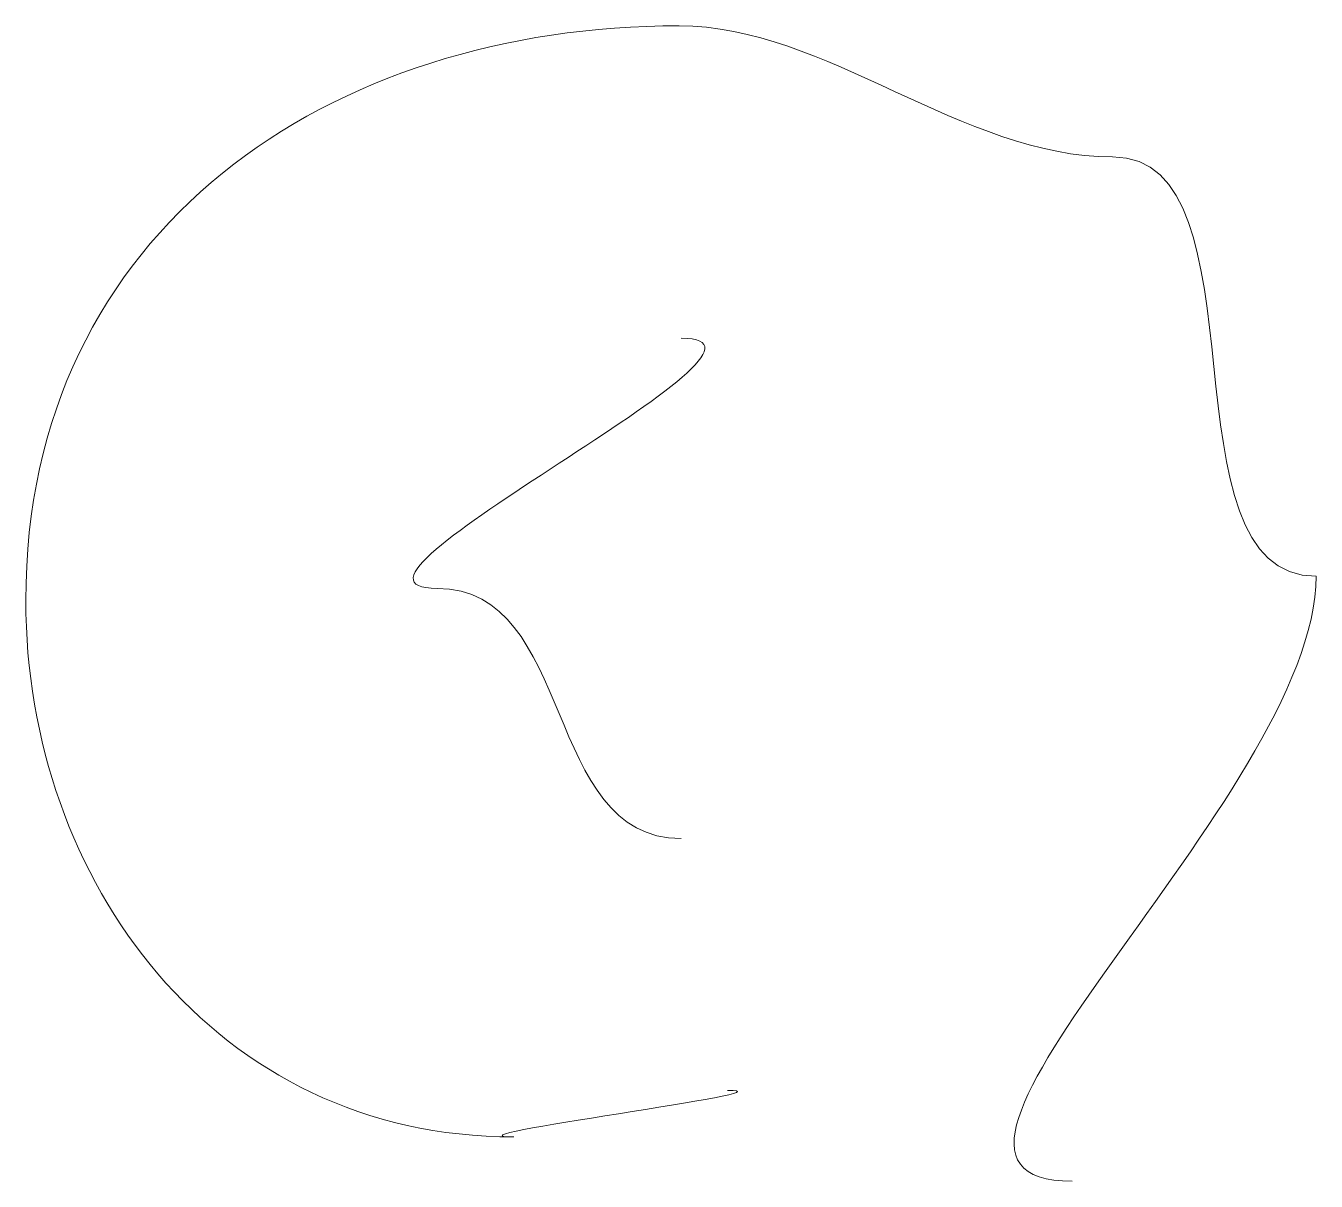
# Model space of a CAD drawing. Header units: metres. Extents: x -30.9 to 24.7, y -10.3 to 6.8.
# Drawn here: x 16.1859 to 16.3006, y 6.5178 to 6.6205 of the extents above; entities that cross this region are included whole.
import ezdxf

# ---------------------------------------------------------------- set-up
doc = ezdxf.new("R2010")
doc.units = ezdxf.units.M
doc.header["$MEASUREMENT"] = 0
doc.layers.add('PDF_Working_Num_Penna__7_Num_Penna__7', color=7, linetype='Continuous', lineweight=18)

msp = doc.modelspace()

# ---------------------------------------------------------------- linework, layer by layer
at = {"layer": 'PDF_Working_Num_Penna__7_Num_Penna__7', "color": 7, "linetype": 'Continuous', "lineweight": 18}
for points in [[(16.18585, 6.56942), (16.18585, 6.60259), (16.2131, 6.62052), (16.24394, 6.62052)], [(16.24394, 6.62052), (16.25702, 6.62052), (16.26909, 6.60886), (16.28249, 6.60886)], [(16.28249, 6.60886), (16.29651, 6.60886), (16.28644, 6.57158), (16.30059, 6.57158)], [(16.24412, 6.59274), (16.25649, 6.59274), (16.21005, 6.5705), (16.22242, 6.5705)], [(16.30059, 6.57158), (16.30059, 6.55203), (16.25958, 6.51779), (16.2789, 6.51779)], [(16.22242, 6.5705), (16.23479, 6.5705), (16.23175, 6.54826), (16.24412, 6.54826)], [(16.22924, 6.52173), (16.20271, 6.52173), (16.18585, 6.5445), (16.18585, 6.56942)], [(16.24825, 6.52586), (16.25491, 6.52586), (16.22207, 6.52173), (16.22924, 6.52173)]]:
    msp.add_open_spline(points, degree=3, dxfattribs=at)

doc.saveas('drawing.dxf')
